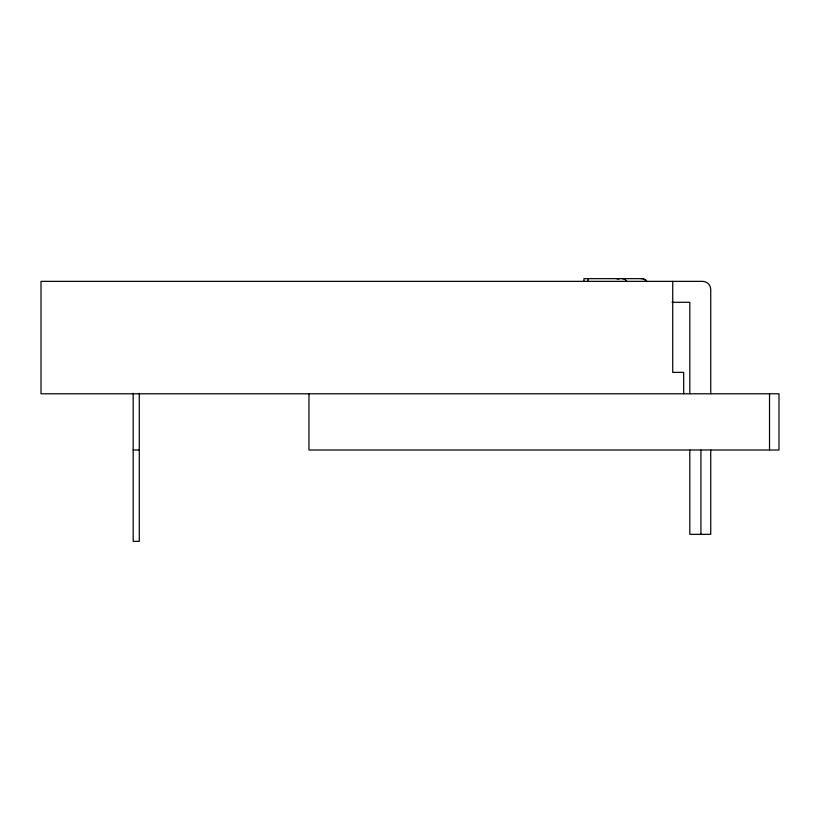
<?xml version="1.0" encoding="UTF-8"?>
<svg xmlns="http://www.w3.org/2000/svg" width="820" height="820" viewBox="0 0 820 820"><rect width="100%" height="100%" fill="white"/><g stroke="black" fill="none" stroke-linecap="round" stroke-linejoin="round"><path stroke-width="1.23" d="M672.092 302.293L689.804 302.293L689.804 393.784M133.178 450.006L139.287 450.006M769.529 393.784L769.529 450.006M710.735 393.784L710.735 289.46A8.108 8.108 0 0 0 702.627 281.352L41 281.352L41 393.784L779 393.784L779 450.006L308.955 450.006L308.955 393.784M710.735 450.006L710.735 534.332L689.804 534.332L689.804 450.006M700.926 450.006L700.926 534.332M683.675 393.784L683.675 372.372L672.728 372.372L672.728 281.352M588.012 278.656L588.012 281.137M583.932 281.137L583.932 278.656L642.162 278.656A5.873 5.484 -90 0 1 646.908 281.588M139.287 393.21L139.287 541.343L133.178 541.343L133.178 393.21M641.281 278.656A7.103 6.365 -90 0 1 643.72 279.189M644.458 279.599A7.103 6.365 -90 0 1 646.334 281.434M616.404 278.656A7.103 6.365 -90 0 1 618.844 279.189M622.103 278.656A5.873 5.484 -90 0 1 626.849 281.588"/></g></svg>
